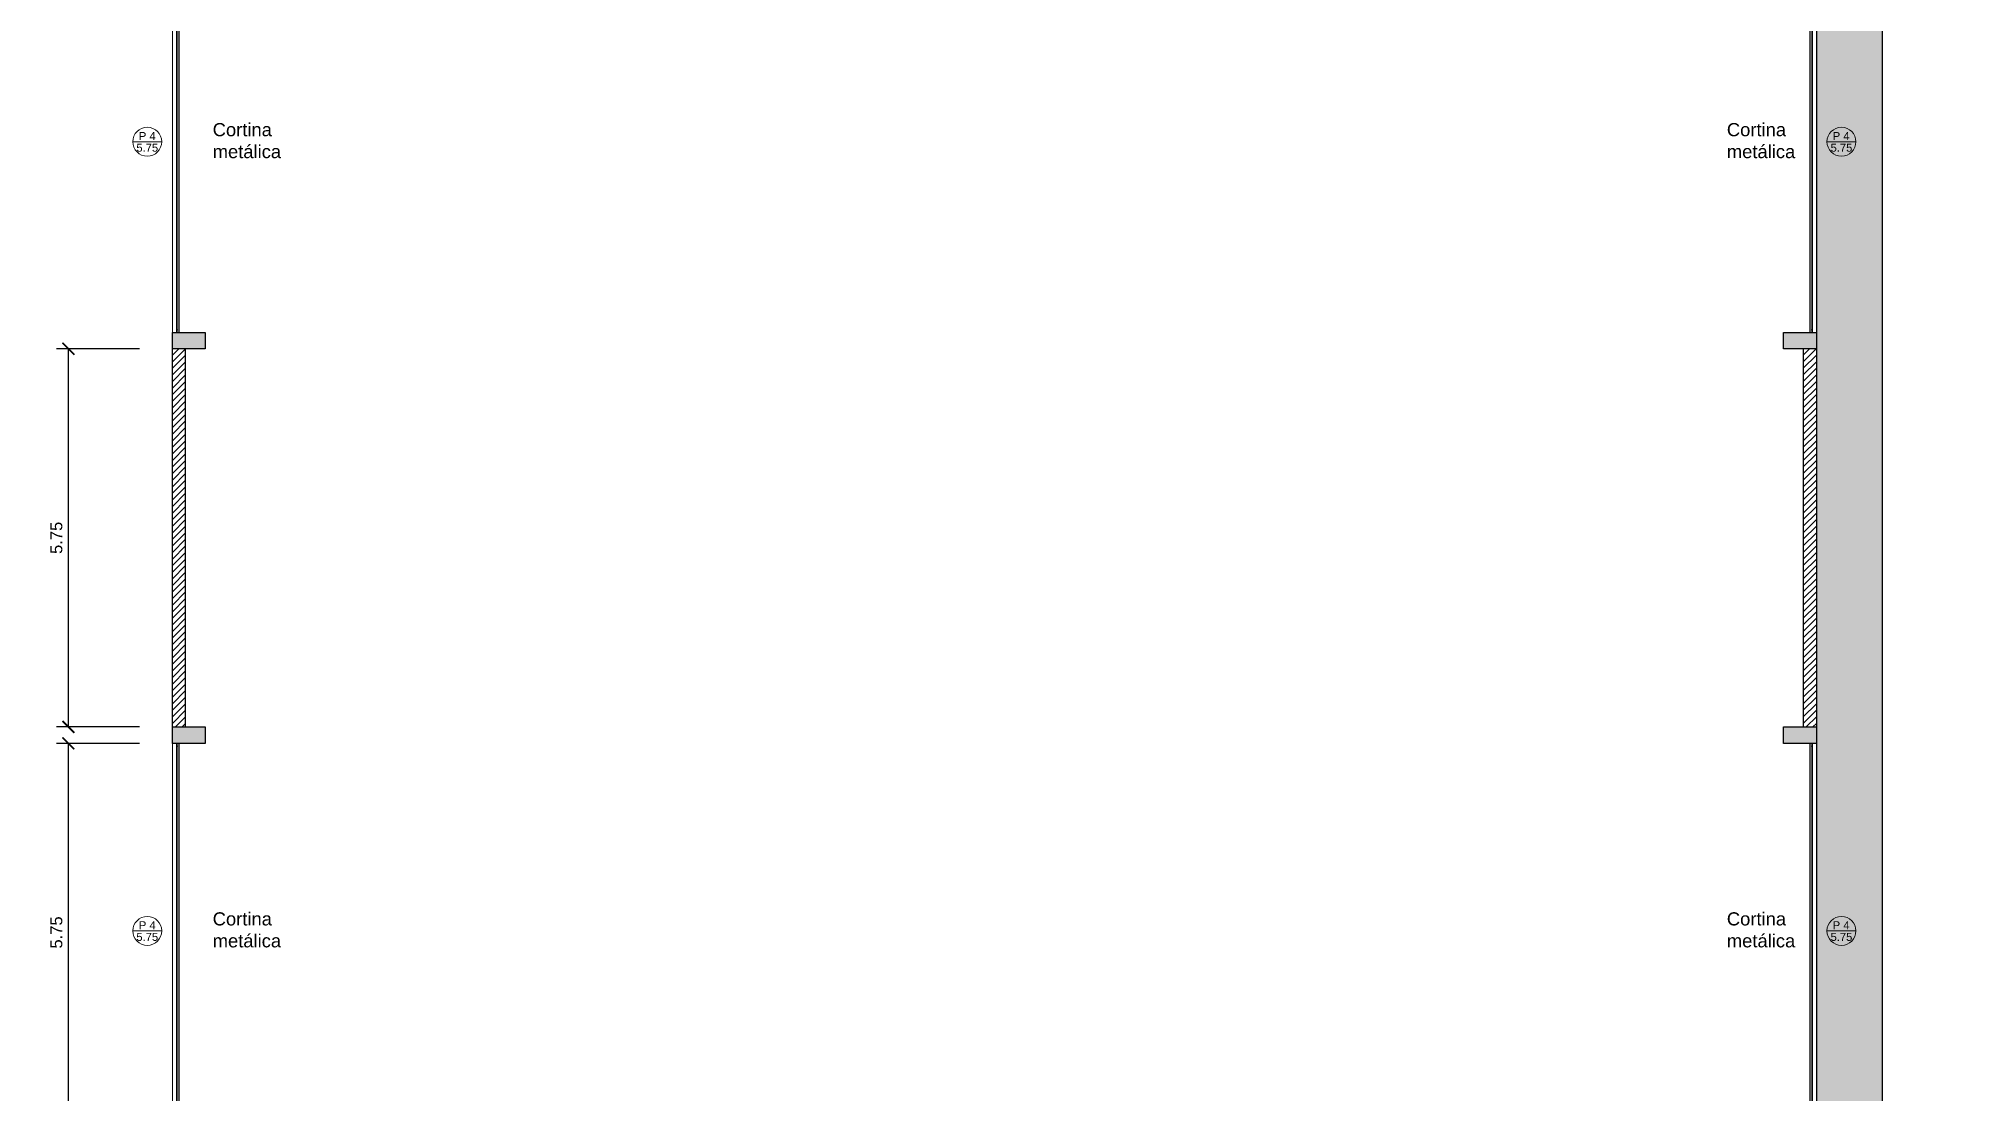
# Model space of a CAD drawing. Header units: millimetres. Extents: x 497 to 579, y 128 to 262.
# Drawn here: x 512.25 to 541.34, y 175.77 to 191.81 of the extents above; entities that cross this region are included whole.
import ezdxf
from ezdxf.enums import TextEntityAlignment as Align

# ---------------------------------------------------------------- set-up
doc = ezdxf.new("R2010")
doc.units = ezdxf.units.MM
for name, color, linetype in [('01-HATCH MURO', 252, 'Continuous'), ('COLUMNAS', 7, 'Continuous'), ('COTAS', 151, 'Continuous'), ('Hatch Contrapiso', 251, 'Continuous'), ('MOBILIARIO', 253, 'Continuous'), ('MUROS', 7, 'Continuous')]:
    doc.layers.add(name, color=color, linetype=linetype)
for name, color, linetype, lineweight in [('CARPINTERIA', 3, 'Continuous', 15), ('Leyendas', 151, 'Continuous', 15), ('OCASA_TODAS_r08$0$CARPINTERIA - NOM', 8, 'Continuous', 15)]:
    doc.layers.add(name, color=color, linetype=linetype, lineweight=lineweight)
doc.layers.add('Hatch Vereda exstente', color=9, linetype='Continuous', true_color=0xc2c2c2)
doc.styles.add('OCASA_TODAS_r08$0$009-ECH-NUCLEOS-PB$0$ARIAL50', font='arial.ttf', dxfattribs={"height": 0.12})
doc.styles.get("Standard").update_dxf_attribs({"font": 'arial.ttf'})
doc.dimstyles.get("Standard").update_dxf_attribs({"dimtxt": 0.18, "dimasz": 0.18, "dimexe": 0.18, "dimexo": 0.0625, "dimgap": 0.09, "dimtad": 0, "dimtih": 1, "dimtoh": 1, "dimzin": 0, "dimdsep": 46, "dimtxsty": 'Standard', "dimcen": 0.09, "dimadec": 0, "dimazin": 0, "dimtfac": 1, "dimtofl": 0, "dimtmove": 0, "dimatfit": 3, "dimfxl": 1, "dimtolj": 1, "dimtzin": 0, "dimarcsym": 0})

# ---------------------------------------------------------------- blocks, each defined once
blk = doc.blocks.new('_ArchTick')
at = {"color": 0, "linetype": 'ByBlock', "const_width": 0.15}
blk.add_lwpolyline([(-0.5, -0.5), (0.5, 0.5)], dxfattribs=at)
blk = doc.blocks.new('*D13')
at = {"layer": 'COTAS', "color": 251, "lineweight": -2, "transparency": 16777216}
for p, q in [((513.79457, 181.09235), (512.532672, 181.09235)), ((513.79457, 175.34235), (512.532672, 175.34235))]:
    blk.add_line(p, q, dxfattribs=at)
at = {"layer": 'COTAS', "color": 0, "lineweight": -2, "transparency": 16777216}
blk.add_line((512.712672, 175.34235), (512.712672, 181.09235), dxfattribs=at)
at = {"layer": 'Defpoints', "color": 0, "transparency": 16777216}
for p in [(512.712672, 181.09235), (514.29457, 181.09235), (514.29457, 175.34235)]:
    blk.add_point(p, dxfattribs=at)
at = {"layer": 'COTAS', "color": 0, "lineweight": -2, "transparency": 16777216, "xscale": 0.18, "yscale": 0.18, "zscale": 0.18}
for p, rotation in [((512.712672, 181.09235), 90), ((512.712672, 175.34235), 270)]:
    blk.add_blockref('_ArchTick', p, dxfattribs=dict(at, rotation=rotation))
at = {"layer": 'COTAS', "color": 3, "transparency": 16777216, "insert": (512.531137, 178.21735), "char_height": 0.18, "attachment_point": 5, "rotation": 90}
blk.add_mtext('\\A1;5.75', dxfattribs=at)
blk = doc.blocks.new('*D14')
at = {"layer": 'COTAS', "color": 251, "lineweight": -2, "transparency": 16777216}
for p, q in [((513.79457, 187.09235), (512.532531, 187.09235)), ((513.79457, 181.34235), (512.532531, 181.34235))]:
    blk.add_line(p, q, dxfattribs=at)
at = {"layer": 'COTAS', "color": 0, "lineweight": -2, "transparency": 16777216}
blk.add_line((512.712531, 181.34235), (512.712531, 187.09235), dxfattribs=at)
at = {"layer": 'Defpoints', "color": 0, "transparency": 16777216}
for p in [(512.712531, 187.09235), (514.29457, 187.09235), (514.29457, 181.34235)]:
    blk.add_point(p, dxfattribs=at)
at = {"layer": 'COTAS', "color": 0, "lineweight": -2, "transparency": 16777216, "xscale": 0.18, "yscale": 0.18, "zscale": 0.18}
for p, rotation in [((512.712531, 187.09235), 90), ((512.712531, 181.34235), 270)]:
    blk.add_blockref('_ArchTick', p, dxfattribs=dict(at, rotation=rotation))
at = {"layer": 'COTAS', "color": 3, "transparency": 16777216, "insert": (512.530996, 184.21735), "char_height": 0.18, "attachment_point": 5, "rotation": 90}
blk.add_mtext('\\A1;5.75', dxfattribs=at)
blk = doc.blocks.new('v3_5.75')
at = {"layer": 'CARPINTERIA', "color": 252}
for points in [[(-0.1, 5.75), (-0.1, 0)], [(0, 5.75), (0, 0)]]:
    blk.add_lwpolyline(points, dxfattribs=at)
at = {"layer": 'CARPINTERIA', "color": 252, "elevation": 0.000008}
for points in [[(-0.039997, 5.75), (-0.039997, 0.04)], [(-0.019997, 5.75), (-0.019997, 0.04)]]:
    blk.add_lwpolyline(points, dxfattribs=at)
at = {"layer": 'CARPINTERIA'}
blk.add_lwpolyline([(-0.019997, 5.71), (-0.019997, 5.75), (-0.039997, 5.75), (-0.039997, 5.71)], close=True, dxfattribs=at)
at = {"layer": 'CARPINTERIA', "elevation": 0.000008}
blk.add_lwpolyline([(-0.019997, 0.04), (-0.019997, 0), (-0.039997, 0), (-0.039997, 0.04)], close=True, dxfattribs=at)
blk = doc.blocks.new('*U31')
blk.add_line((0, 0), (0, 0))
blk.add_line((0, 0), (0, 0))
blk.add_line((0, 0), (0, 0))
blk.add_lwpolyline([(-0.22, 0, 1), (0.22, 0, 1), (-0.22, 0, 1)], format="xyb")
blk.add_lwpolyline([(-0.22, 0), (0.22, 0)])
at = {"style": 'OCASA_TODAS_r08$0$009-ECH-NUCLEOS-PB$0$ARIAL50'}
for tag, p in [('CARPINTERIA', (0, 0.024738)), ('MEDIDA', (0, -0.15198))]:
    blk.add_attdef(tag, text='', height=0.12168, dxfattribs=at).set_placement(p, align=Align.CENTER)
blk = doc.blocks.new('*D38')
at = {"layer": 'COTAS', "color": 251, "lineweight": -2, "transparency": 16777216}
for p, q in [((513.79457, 223.21235), (510.863646, 223.21235)), ((513.79457, 151.21235), (510.863646, 151.21235))]:
    blk.add_line(p, q, dxfattribs=at)
at = {"layer": 'COTAS', "color": 0, "lineweight": -2, "transparency": 16777216}
blk.add_line((511.043646, 151.21235), (511.043646, 223.21235), dxfattribs=at)
at = {"layer": 'Defpoints', "color": 0, "transparency": 16777216}
for p in [(511.043646, 223.21235), (514.29457, 223.21235), (514.29457, 151.21235)]:
    blk.add_point(p, dxfattribs=at)
at = {"layer": 'COTAS', "color": 0, "lineweight": -2, "transparency": 16777216, "xscale": 0.18, "yscale": 0.18, "zscale": 0.18}
for p, rotation in [((511.043646, 223.21235), 90), ((511.043646, 151.21235), 270)]:
    blk.add_blockref('_ArchTick', p, dxfattribs=dict(at, rotation=rotation))
at = {"layer": 'COTAS', "color": 3, "transparency": 16777216, "insert": (510.861743, 187.21235), "char_height": 0.18, "attachment_point": 5, "rotation": 90}
blk.add_mtext('\\A1;72.00', dxfattribs=at)

msp = doc.modelspace()

# ---------------------------------------------------------------- hatches: boundary and pattern name
at = {"layer": '01-HATCH MURO'}
h = msp.add_hatch(color=256, dxfattribs=at)
h.dxf.hatch_style = 1
h.paths.add_polyline_path([(514.295, 187.342), (514.795, 187.342), (514.795, 187.092), (514.295, 187.092)])
h = msp.add_hatch(color=256, dxfattribs=at)
h.dxf.hatch_style = 1
h.paths.add_polyline_path([(538.795, 187.342), (539.295, 187.342), (539.295, 187.092), (538.795, 187.092)])
h = msp.add_hatch(color=256, dxfattribs=at)
h.dxf.hatch_style = 1
h.paths.add_polyline_path([(514.295, 181.342), (514.795, 181.342), (514.795, 181.092), (514.295, 181.092)])
h = msp.add_hatch(color=256, dxfattribs=at)
h.dxf.hatch_style = 1
h.paths.add_polyline_path([(538.795, 181.342), (539.295, 181.342), (539.295, 181.092), (538.795, 181.092)])
at = {"layer": 'Hatch Vereda exstente'}
h = msp.add_hatch(color=256, dxfattribs=at)
h.dxf.hatch_style = 1
h.paths.add_polyline_path([(540.295, 157.864), (541.339, 157.864), (541.339, 157.364), (540.139, 157.364), (539.295, 157.364), (539.305, 217.542), (540.295, 217.542)])
at = {"layer": 'MOBILIARIO'}
h = msp.add_hatch(dxfattribs=at)
h.set_pattern_fill('JIS_WOOD', color=251, scale=0.1)
h.paths.add_polyline_path([(539.295, 187.092), (539.095, 187.092), (539.095, 181.342), (539.295, 181.342)])
h.paths.add_polyline_path([(539.295, 199.092), (539.095, 199.092), (539.095, 193.342), (539.295, 193.342)])
h.paths.add_polyline_path([(514.495, 199.092), (514.295, 199.092), (514.295, 193.342), (514.495, 193.342)])
h.paths.add_polyline_path([(514.495, 187.092), (514.295, 187.092), (514.295, 181.342), (514.495, 181.342)])
h.paths.add_polyline_path([(514.495, 211.092), (514.295, 211.092), (514.295, 205.342), (514.495, 205.342)])
h.paths.add_polyline_path([(539.295, 211.092), (539.095, 211.092), (539.095, 205.342), (539.295, 205.342)])
h.paths.add_polyline_path([(539.295, 222.962), (539.095, 222.962), (539.095, 217.342), (539.295, 217.342)])
h.paths.add_polyline_path([(538.795, 223.212), (529.695, 223.212), (529.695, 223.012), (538.795, 223.012)])
h.paths.add_polyline_path([(521.295, 223.212), (514.795, 223.212), (514.795, 223.012), (521.295, 223.012)])
h.paths.add_polyline_path([(523.695, 223.212), (522.795, 223.212), (522.795, 223.012), (523.695, 223.012)])
h.paths.add_polyline_path([(514.495, 222.962), (514.295, 222.962), (514.295, 217.342), (514.495, 217.342)])

# ---------------------------------------------------------------- linework, layer by layer
at = {"color": 1}
msp.add_lwpolyline([(540.295, 157.864), (541.339, 157.864), (541.339, 157.364), (540.139, 157.364), (539.295, 157.364), (539.305, 217.542), (540.295, 217.542), (540.295, 157.864), (541.339, 157.864), (541.339, 157.364)], dxfattribs=at)
at = {"layer": 'COLUMNAS'}
for points in [[(514.295, 187.342), (514.795, 187.342), (514.795, 187.092), (514.295, 187.092)], [(538.795, 187.342), (539.295, 187.342), (539.295, 187.092), (538.795, 187.092)], [(514.295, 181.342), (514.795, 181.342), (514.795, 181.092), (514.295, 181.092)], [(538.795, 181.342), (539.295, 181.342), (539.295, 181.092), (538.795, 181.092)]]:
    msp.add_lwpolyline(points, close=True, dxfattribs=at)
at = {"layer": 'Hatch Contrapiso', "color": 1}
msp.add_lwpolyline([(540.295, 217.062), (540.295, 157.864)], dxfattribs=at)
at = {"layer": 'MUROS'}
for points in [[(514.295, 181.092), (514.295, 187.342)], [(539.295, 187.342), (539.295, 181.092)], [(514.495, 181.342), (514.495, 187.092)], [(539.095, 187.092), (539.095, 181.342)]]:
    msp.add_lwpolyline(points, dxfattribs=at)

# ---------------------------------------------------------------- block references
at = {"layer": 'CARPINTERIA'}
for p in [(514.395, 187.342), (514.395, 175.342)]:
    msp.add_blockref('v3_5.75', p, dxfattribs=at)
at = {"layer": 'CARPINTERIA', "xscale": -1}
for p in [(539.195, 187.342), (539.195, 175.342)]:
    msp.add_blockref('v3_5.75', p, dxfattribs=at)
at = {"layer": 'OCASA_TODAS_r08$0$CARPINTERIA - NOM'}
ref = msp.add_blockref('*U31', (513.912, 190.241, 0), dxfattribs=dict(at, xscale=-1))
ref.add_attrib('MEDIDA', '5.75', dxfattribs={"layer": '0', "height": 0.1217, "style": 'OCASA_TODAS_r08$0$009-ECH-NUCLEOS-PB$0$ARIAL50'}).set_placement((513.912, 190.089, 0), align=Align.CENTER)
ref.add_attrib('CARPINTERIA', 'P 4', dxfattribs={"layer": '0', "height": 0.1217, "style": 'OCASA_TODAS_r08$0$009-ECH-NUCLEOS-PB$0$ARIAL50'}).set_placement((513.912, 190.266, 0), align=Align.CENTER)
ref = msp.add_blockref('*U31', (539.677, 190.241, 0), dxfattribs=at)
ref.add_attrib('MEDIDA', '5.75', dxfattribs={"layer": '0', "height": 0.1217, "style": 'OCASA_TODAS_r08$0$009-ECH-NUCLEOS-PB$0$ARIAL50'}).set_placement((539.677, 190.089, 0), align=Align.CENTER)
ref.add_attrib('CARPINTERIA', 'P 4', dxfattribs={"layer": '0', "height": 0.1217, "style": 'OCASA_TODAS_r08$0$009-ECH-NUCLEOS-PB$0$ARIAL50'}).set_placement((539.672, 190.266, 0), align=Align.CENTER)
ref = msp.add_blockref('*U31', (513.912, 178.241, 0), dxfattribs=dict(at, xscale=-1))
ref.add_attrib('MEDIDA', '5.75', dxfattribs={"layer": '0', "height": 0.1217, "style": 'OCASA_TODAS_r08$0$009-ECH-NUCLEOS-PB$0$ARIAL50'}).set_placement((513.912, 178.089, 0), align=Align.CENTER)
ref.add_attrib('CARPINTERIA', 'P 4', dxfattribs={"layer": '0', "height": 0.1217, "style": 'OCASA_TODAS_r08$0$009-ECH-NUCLEOS-PB$0$ARIAL50'}).set_placement((513.912, 178.266, 0), align=Align.CENTER)
ref = msp.add_blockref('*U31', (539.677, 178.241, 0), dxfattribs=at)
ref.add_attrib('MEDIDA', '5.75', dxfattribs={"layer": '0', "height": 0.1217, "style": 'OCASA_TODAS_r08$0$009-ECH-NUCLEOS-PB$0$ARIAL50'}).set_placement((539.677, 178.089, 0), align=Align.CENTER)
ref.add_attrib('CARPINTERIA', 'P 4', dxfattribs={"layer": '0', "height": 0.1217, "style": 'OCASA_TODAS_r08$0$009-ECH-NUCLEOS-PB$0$ARIAL50'}).set_placement((539.672, 178.266, 0), align=Align.CENTER)

# ---------------------------------------------------------------- texts
at = {"layer": 'Leyendas', "char_height": 0.2, "attachment_point": 1}
for insert in [(514.907, 190.524), (537.934, 190.524), (514.907, 178.524), (537.934, 178.524)]:
    msp.add_mtext_dynamic_manual_height_columns('Cortina metálica', width=0.04167, gutter_width=12.5, heights=[0], dxfattribs=dict(at, insert=insert))

# ---------------------------------------------------------------- dimensions: what is measured, and where the dimension line sits
at = {"layer": 'COTAS', "color": 2}
dim = msp.add_linear_dim(base=(511.044, 223.212), p1=(514.295, 151.212), p2=(514.295, 223.212), angle=90, dimstyle='Standard', override={"dimexo": 0.5, "dimtad": 2, "dimtih": 0, "dimblk1": 'ArchTick', "dimblk2": 'ArchTick', "dimsah": 1, "dimclre": 251, "dimclrt": 3}, dxfattribs=at)
dim.commit()
dim.dimension.update_dxf_attribs({"geometry": '*D38', "text_midpoint": (510.862, 187.212)})
for base, p1, p2, picture, middle in [((512.713, 187.092), (514.295, 181.342), (514.295, 187.092), '*D14', (512.713, 184.217)), ((512.713, 181.092), (514.295, 175.342), (514.295, 181.092), '*D13', (512.713, 178.217))]:
    dim = msp.add_linear_dim(base=base, p1=p1, p2=p2, angle=90, dimstyle='Standard', override={"dimexo": 0.5, "dimtad": 2, "dimtih": 0, "dimblk1": 'ArchTick', "dimblk2": 'ArchTick', "dimsah": 1, "dimclre": 251, "dimclrt": 3}, dxfattribs=at)
    dim.commit()
    dim.dimension.update_dxf_attribs({"geometry": picture, "text_midpoint": middle, "dimtype": 160})

doc.saveas('drawing.dxf')
